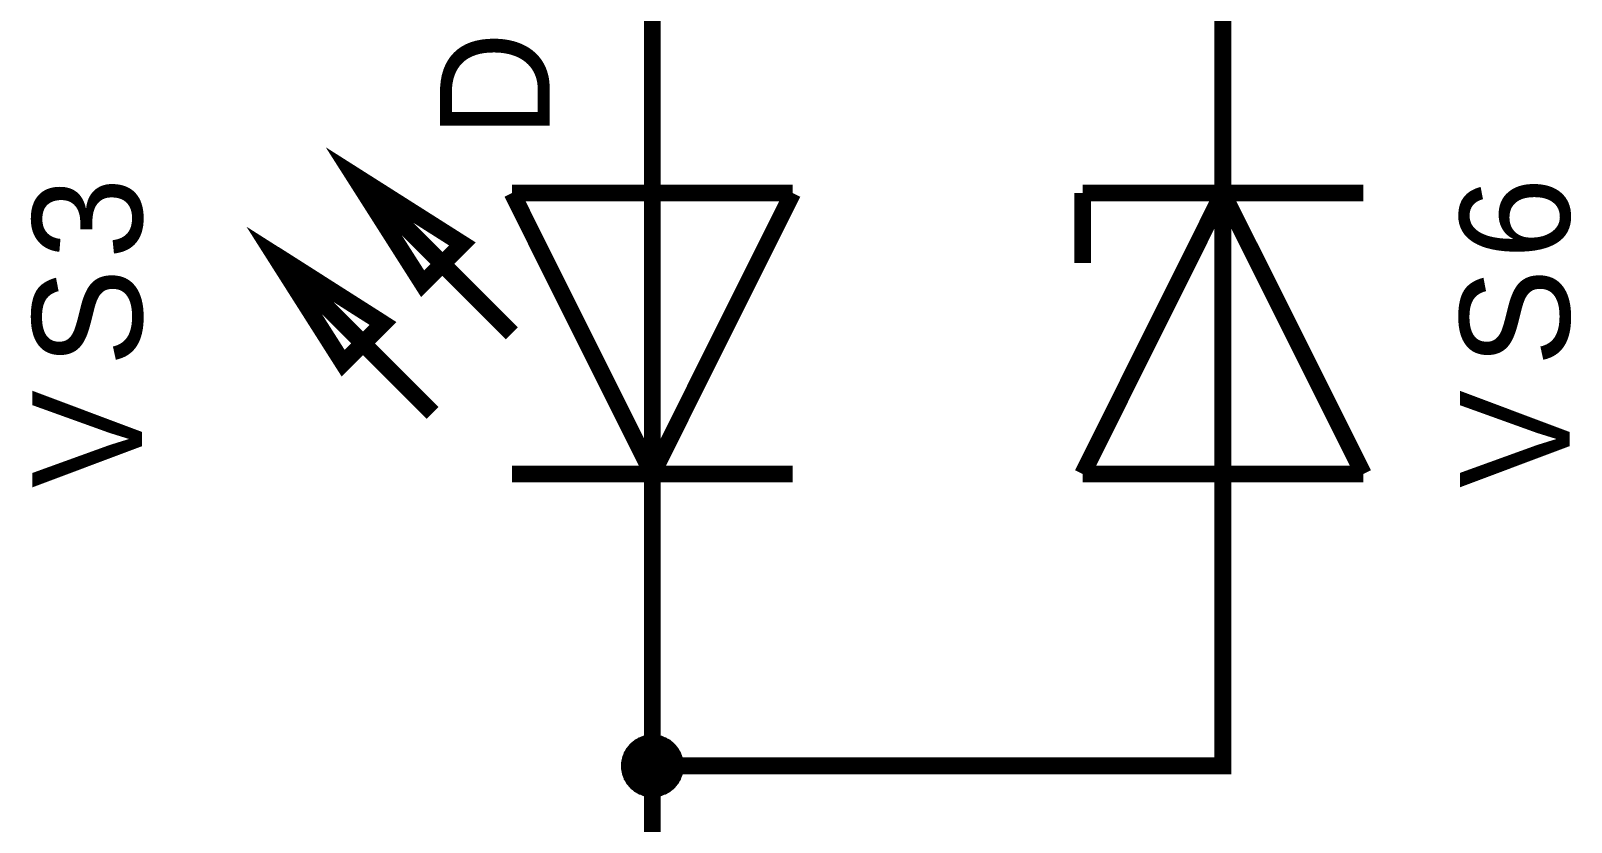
# Model space of a CAD drawing. Header units: millimetres. Extents: x 0 to 20.9, y 0 to 9.5.
# Drawn here: x 1.564 to 2.644, y 5.76 to 6.315 of the extents above; entities that cross this region are included whole.
import ezdxf

# ---------------------------------------------------------------- set-up
doc = ezdxf.new("R2010")
doc.units = ezdxf.units.MM
doc.header["$MEASUREMENT"] = 0
doc.layers.add('Sheet', color=255, linetype='Continuous')

msp = doc.modelspace()

# ---------------------------------------------------------------- linework, layer by layer
at = {"layer": 'Sheet'}
for points, const_width in [([(2.0001, 6.5063), (2.0001, 6.4), (2.0001, 6.3)], 0.0118), ([(2.4, 6.3), (2.4, 6.4)], 0.0118), ([(2.0001, 6.2015), (2.0001, 6.3)], 0.0118), ([(2.4, 6.2015), (2.4, 6.3)], 0.0118), ([(1.9016, 6.1031), (1.7903, 6.2144)], 0.0118), ([(1.8391, 6.1379), (1.7903, 6.2144)], 0.0118), ([(1.8669, 6.1658), (1.7903, 6.2144)], 0.0118), ([(1.9016, 6.2015), (2.0985, 6.2015)], 0.0118), ([(1.9017, 6.2015), (2.0001, 6.0045)], 0.0118), ([(2.0985, 6.2015), (2.0001, 6.0045)], 0.0118), ([(2.0001, 6.0045), (2.0001, 6.2015)], 0.0118), ([(2.4985, 6.2015), (2.3017, 6.2015)], 0.0118), ([(2.3017, 6.0045), (2.4, 6.2015)], 0.0118), ([(2.3017, 6.2015), (2.3017, 6.1523)], 0.0118), ([(2.4, 6.0045), (2.4, 6.2015)], 0.0118), ([(2.4, 6.2015), (2.4986, 6.0045)], 0.0118), ([(1.8112, 6.1101), (1.7347, 6.1588)], 0.0118), ([(1.846, 6.0474), (1.7347, 6.1587)], 0.0118), ([(1.7833, 6.0822), (1.7347, 6.1587)], 0.0118), ([(1.9017, 6.0045), (2.0985, 6.0045)], 0.0118), ([(2.0001, 6.0045), (2.0001, 5.9062)], 0.0118), ([(2.4986, 6.0045), (2.3017, 6.0045)], 0.0118), ([(2.4, 6.0045), (2.4, 5.9062)], 0.0118), ([(2.4, 5.9062), (2.4, 5.7999), (2.0001, 5.7999)], 0.0118), ([(2.0001, 5.9062), (2.0001, 5.7999), (2.0001, 5.6998)], 0.0118), ([(1.9801, 5.7999), (1.9801, 5.8009), (1.9801, 5.802), (1.9803, 5.803), (1.9805, 5.8038), (1.9807, 5.8049), (1.9809, 5.8059), (1.9813, 5.8068), (1.9817, 5.8076), (1.9819, 5.8086), (1.9826, 5.8095), (1.983, 5.8103), (1.9834, 5.8111), (1.984, 5.8118), (1.9847, 5.8126), (1.9853, 5.8134), (1.9859, 5.8141), (1.9865, 5.8147), (1.9874, 5.8153), (1.9882, 5.816), (1.9888, 5.8166), (1.9897, 5.817), (1.9905, 5.8174), (1.9913, 5.818), (1.9924, 5.8182), (1.9932, 5.8187), (1.9941, 5.8191), (1.9951, 5.8193), (1.9961, 5.8195), (1.997, 5.8197), (1.998, 5.8199), (1.9991, 5.8199), (2.0001, 5.8199)], 0.0039), ([(1.9801, 5.7999), (1.9801, 5.8009), (1.9801, 5.802), (1.9803, 5.803), (1.9805, 5.8038), (1.9807, 5.8049), (1.9809, 5.8059), (1.9813, 5.8068), (1.9817, 5.8076), (1.9819, 5.8086), (1.9826, 5.8095), (1.983, 5.8103), (1.9834, 5.8111), (1.984, 5.8118), (1.9847, 5.8126), (1.9853, 5.8134), (1.9859, 5.8141), (1.9865, 5.8147), (1.9874, 5.8153), (1.9882, 5.816), (1.9888, 5.8166), (1.9897, 5.817), (1.9905, 5.8174), (1.9913, 5.818), (1.9924, 5.8182), (1.9932, 5.8187), (1.9941, 5.8191), (1.9951, 5.8193), (1.9961, 5.8195), (1.997, 5.8197), (1.998, 5.8199), (1.9991, 5.8199), (2.0001, 5.8199)], 0.0039), ([(1.9801, 5.7999), (1.9801, 5.8009), (1.9801, 5.802), (1.9803, 5.803), (1.9805, 5.8038), (1.9807, 5.8049), (1.9809, 5.8059), (1.9813, 5.8068), (1.9817, 5.8076), (1.9819, 5.8086), (1.9826, 5.8095), (1.983, 5.8103), (1.9834, 5.8111), (1.984, 5.8118), (1.9847, 5.8126), (1.9853, 5.8134), (1.9859, 5.8141), (1.9865, 5.8147), (1.9874, 5.8153), (1.9882, 5.816), (1.9888, 5.8166), (1.9897, 5.817), (1.9905, 5.8174), (1.9913, 5.818), (1.9924, 5.8182), (1.9932, 5.8187), (1.9941, 5.8191), (1.9951, 5.8193), (1.9961, 5.8195), (1.997, 5.8197), (1.998, 5.8199), (1.9991, 5.8199), (2.0001, 5.8199)], 0.0039), ([(1.9801, 5.7999), (1.9801, 5.8009), (1.9801, 5.802), (1.9803, 5.803), (1.9805, 5.8038), (1.9807, 5.8049), (1.9809, 5.8059), (1.9813, 5.8068), (1.9817, 5.8076), (1.9819, 5.8086), (1.9826, 5.8095), (1.983, 5.8103), (1.9834, 5.8111), (1.984, 5.8118), (1.9847, 5.8126), (1.9853, 5.8134), (1.9859, 5.8141), (1.9865, 5.8147), (1.9874, 5.8153), (1.9882, 5.816), (1.9888, 5.8166), (1.9897, 5.817), (1.9905, 5.8174), (1.9913, 5.818), (1.9924, 5.8182), (1.9932, 5.8187), (1.9941, 5.8191), (1.9951, 5.8193), (1.9961, 5.8195), (1.997, 5.8197), (1.998, 5.8199), (1.9991, 5.8199), (2.0001, 5.8199)], 0.0039), ([(1.9801, 5.7999), (1.9801, 5.8009), (1.9801, 5.802), (1.9803, 5.803), (1.9805, 5.8038), (1.9807, 5.8049), (1.9809, 5.8059), (1.9813, 5.8068), (1.9817, 5.8076), (1.9819, 5.8086), (1.9826, 5.8095), (1.983, 5.8103), (1.9834, 5.8111), (1.984, 5.8118), (1.9847, 5.8126), (1.9853, 5.8134), (1.9859, 5.8141), (1.9865, 5.8147), (1.9874, 5.8153), (1.9882, 5.816), (1.9888, 5.8166), (1.9897, 5.817), (1.9905, 5.8174), (1.9913, 5.818), (1.9924, 5.8182), (1.9932, 5.8187), (1.9941, 5.8191), (1.9951, 5.8193), (1.9961, 5.8195), (1.997, 5.8197), (1.998, 5.8199), (1.9991, 5.8199), (2.0001, 5.8199)], 0.0039), ([(1.9801, 5.7999), (1.9801, 5.8009), (1.9801, 5.802), (1.9803, 5.803), (1.9805, 5.8038), (1.9807, 5.8049), (1.9809, 5.8059), (1.9813, 5.8068), (1.9817, 5.8076), (1.9819, 5.8086), (1.9826, 5.8095), (1.983, 5.8103), (1.9834, 5.8111), (1.984, 5.8118), (1.9847, 5.8126), (1.9853, 5.8134), (1.9859, 5.8141), (1.9865, 5.8147), (1.9874, 5.8153), (1.9882, 5.816), (1.9888, 5.8166), (1.9897, 5.817), (1.9905, 5.8174), (1.9913, 5.818), (1.9924, 5.8182), (1.9932, 5.8187), (1.9941, 5.8191), (1.9951, 5.8193), (1.9961, 5.8195), (1.997, 5.8197), (1.998, 5.8199), (1.9991, 5.8199), (2.0001, 5.8199)], 0.0039), ([(1.9801, 5.7999), (1.9801, 5.8009), (1.9801, 5.802), (1.9803, 5.803), (1.9805, 5.8038), (1.9807, 5.8049), (1.9809, 5.8059), (1.9813, 5.8068), (1.9817, 5.8076), (1.9819, 5.8086), (1.9826, 5.8095), (1.983, 5.8103), (1.9834, 5.8111), (1.984, 5.8118), (1.9847, 5.8126), (1.9853, 5.8134), (1.9859, 5.8141), (1.9865, 5.8147), (1.9874, 5.8153), (1.9882, 5.816), (1.9888, 5.8166), (1.9897, 5.817), (1.9905, 5.8174), (1.9913, 5.818), (1.9924, 5.8182), (1.9932, 5.8187), (1.9941, 5.8191), (1.9951, 5.8193), (1.9961, 5.8195), (1.997, 5.8197), (1.998, 5.8199), (1.9991, 5.8199), (2.0001, 5.8199)], 0.0039), ([(1.9801, 5.7999), (1.9801, 5.8009), (1.9801, 5.802), (1.9803, 5.803), (1.9805, 5.8038), (1.9807, 5.8049), (1.9809, 5.8059), (1.9813, 5.8068), (1.9817, 5.8076), (1.9819, 5.8086), (1.9826, 5.8095), (1.983, 5.8103), (1.9834, 5.8111), (1.984, 5.8118), (1.9847, 5.8126), (1.9853, 5.8134), (1.9859, 5.8141), (1.9865, 5.8147), (1.9874, 5.8153), (1.9882, 5.816), (1.9888, 5.8166), (1.9897, 5.817), (1.9905, 5.8174), (1.9913, 5.818), (1.9924, 5.8182), (1.9932, 5.8187), (1.9941, 5.8191), (1.9951, 5.8193), (1.9961, 5.8195), (1.997, 5.8197), (1.998, 5.8199), (1.9991, 5.8199), (2.0001, 5.8199)], 0.0039), ([(2.0001, 5.8199), (2.0001, 5.8199)], 0.0039), ([(2.0001, 5.8199), (2.0012, 5.8199), (2.0022, 5.8199), (2.0032, 5.8197), (2.0041, 5.8195), (2.0051, 5.8193), (2.0062, 5.8191), (2.007, 5.8187), (2.0078, 5.8182), (2.0089, 5.818), (2.0097, 5.8174), (2.0106, 5.817), (2.0114, 5.8166), (2.012, 5.816), (2.0129, 5.8153), (2.0137, 5.8147), (2.0143, 5.8141), (2.0149, 5.8134), (2.0156, 5.8126), (2.0162, 5.8118), (2.0168, 5.8111), (2.0172, 5.8103), (2.0177, 5.8095), (2.0183, 5.8086), (2.0185, 5.8076), (2.0189, 5.8068), (2.0193, 5.8059), (2.0195, 5.8049), (2.0197, 5.8038), (2.02, 5.803), (2.0202, 5.802), (2.0202, 5.8009), (2.0202, 5.7999)], 0.0039), ([(2.0001, 5.8199), (2.0001, 5.8199)], 0.0039), ([(2.0001, 5.8199), (2.0012, 5.8199), (2.0022, 5.8199), (2.0032, 5.8197), (2.0041, 5.8195), (2.0051, 5.8193), (2.0062, 5.8191), (2.007, 5.8187), (2.0078, 5.8182), (2.0089, 5.818), (2.0097, 5.8174), (2.0106, 5.817), (2.0114, 5.8166), (2.012, 5.816), (2.0129, 5.8153), (2.0137, 5.8147), (2.0143, 5.8141), (2.0149, 5.8134), (2.0156, 5.8126), (2.0162, 5.8118), (2.0168, 5.8111), (2.0172, 5.8103), (2.0177, 5.8095), (2.0183, 5.8086), (2.0185, 5.8076), (2.0189, 5.8068), (2.0193, 5.8059), (2.0195, 5.8049), (2.0197, 5.8038), (2.02, 5.803), (2.0202, 5.802), (2.0202, 5.8009), (2.0202, 5.7999)], 0.0039), ([(2.0001, 5.8199), (2.0001, 5.8199)], 0.0039), ([(2.0001, 5.8199), (2.0012, 5.8199), (2.0022, 5.8199), (2.0032, 5.8197), (2.0041, 5.8195), (2.0051, 5.8193), (2.0062, 5.8191), (2.007, 5.8187), (2.0078, 5.8182), (2.0089, 5.818), (2.0097, 5.8174), (2.0106, 5.817), (2.0114, 5.8166), (2.012, 5.816), (2.0129, 5.8153), (2.0137, 5.8147), (2.0143, 5.8141), (2.0149, 5.8134), (2.0156, 5.8126), (2.0162, 5.8118), (2.0168, 5.8111), (2.0172, 5.8103), (2.0177, 5.8095), (2.0183, 5.8086), (2.0185, 5.8076), (2.0189, 5.8068), (2.0193, 5.8059), (2.0195, 5.8049), (2.0197, 5.8038), (2.02, 5.803), (2.0202, 5.802), (2.0202, 5.8009), (2.0202, 5.7999)], 0.0039), ([(2.0001, 5.8199), (2.0001, 5.8199)], 0.0039), ([(2.0001, 5.8199), (2.0012, 5.8199), (2.0022, 5.8199), (2.0032, 5.8197), (2.0041, 5.8195), (2.0051, 5.8193), (2.0062, 5.8191), (2.007, 5.8187), (2.0078, 5.8182), (2.0089, 5.818), (2.0097, 5.8174), (2.0106, 5.817), (2.0114, 5.8166), (2.012, 5.816), (2.0129, 5.8153), (2.0137, 5.8147), (2.0143, 5.8141), (2.0149, 5.8134), (2.0156, 5.8126), (2.0162, 5.8118), (2.0168, 5.8111), (2.0172, 5.8103), (2.0177, 5.8095), (2.0183, 5.8086), (2.0185, 5.8076), (2.0189, 5.8068), (2.0193, 5.8059), (2.0195, 5.8049), (2.0197, 5.8038), (2.02, 5.803), (2.0202, 5.802), (2.0202, 5.8009), (2.0202, 5.7999)], 0.0039), ([(2.0001, 5.8199), (2.0001, 5.8199)], 0.0039), ([(2.0001, 5.8199), (2.0012, 5.8199), (2.0022, 5.8199), (2.0032, 5.8197), (2.0041, 5.8195), (2.0051, 5.8193), (2.0062, 5.8191), (2.007, 5.8187), (2.0078, 5.8182), (2.0089, 5.818), (2.0097, 5.8174), (2.0106, 5.817), (2.0114, 5.8166), (2.012, 5.816), (2.0129, 5.8153), (2.0137, 5.8147), (2.0143, 5.8141), (2.0149, 5.8134), (2.0156, 5.8126), (2.0162, 5.8118), (2.0168, 5.8111), (2.0172, 5.8103), (2.0177, 5.8095), (2.0183, 5.8086), (2.0185, 5.8076), (2.0189, 5.8068), (2.0193, 5.8059), (2.0195, 5.8049), (2.0197, 5.8038), (2.02, 5.803), (2.0202, 5.802), (2.0202, 5.8009), (2.0202, 5.7999)], 0.0039), ([(2.0001, 5.8199), (2.0001, 5.8199)], 0.0039), ([(2.0001, 5.8199), (2.0012, 5.8199), (2.0022, 5.8199), (2.0032, 5.8197), (2.0041, 5.8195), (2.0051, 5.8193), (2.0062, 5.8191), (2.007, 5.8187), (2.0078, 5.8182), (2.0089, 5.818), (2.0097, 5.8174), (2.0106, 5.817), (2.0114, 5.8166), (2.012, 5.816), (2.0129, 5.8153), (2.0137, 5.8147), (2.0143, 5.8141), (2.0149, 5.8134), (2.0156, 5.8126), (2.0162, 5.8118), (2.0168, 5.8111), (2.0172, 5.8103), (2.0177, 5.8095), (2.0183, 5.8086), (2.0185, 5.8076), (2.0189, 5.8068), (2.0193, 5.8059), (2.0195, 5.8049), (2.0197, 5.8038), (2.02, 5.803), (2.0202, 5.802), (2.0202, 5.8009), (2.0202, 5.7999)], 0.0039), ([(2.0001, 5.8199), (2.0001, 5.8199)], 0.0039), ([(2.0001, 5.8199), (2.0012, 5.8199), (2.0022, 5.8199), (2.0032, 5.8197), (2.0041, 5.8195), (2.0051, 5.8193), (2.0062, 5.8191), (2.007, 5.8187), (2.0078, 5.8182), (2.0089, 5.818), (2.0097, 5.8174), (2.0106, 5.817), (2.0114, 5.8166), (2.012, 5.816), (2.0129, 5.8153), (2.0137, 5.8147), (2.0143, 5.8141), (2.0149, 5.8134), (2.0156, 5.8126), (2.0162, 5.8118), (2.0168, 5.8111), (2.0172, 5.8103), (2.0177, 5.8095), (2.0183, 5.8086), (2.0185, 5.8076), (2.0189, 5.8068), (2.0193, 5.8059), (2.0195, 5.8049), (2.0197, 5.8038), (2.02, 5.803), (2.0202, 5.802), (2.0202, 5.8009), (2.0202, 5.7999)], 0.0039), ([(2.0001, 5.8199), (2.0001, 5.8199)], 0.0039), ([(2.0001, 5.8199), (2.0012, 5.8199), (2.0022, 5.8199), (2.0032, 5.8197), (2.0041, 5.8195), (2.0051, 5.8193), (2.0062, 5.8191), (2.007, 5.8187), (2.0078, 5.8182), (2.0089, 5.818), (2.0097, 5.8174), (2.0106, 5.817), (2.0114, 5.8166), (2.012, 5.816), (2.0129, 5.8153), (2.0137, 5.8147), (2.0143, 5.8141), (2.0149, 5.8134), (2.0156, 5.8126), (2.0162, 5.8118), (2.0168, 5.8111), (2.0172, 5.8103), (2.0177, 5.8095), (2.0183, 5.8086), (2.0185, 5.8076), (2.0189, 5.8068), (2.0193, 5.8059), (2.0195, 5.8049), (2.0197, 5.8038), (2.02, 5.803), (2.0202, 5.802), (2.0202, 5.8009), (2.0202, 5.7999)], 0.0039), ([(2.0001, 5.7798), (1.9991, 5.7798), (1.998, 5.7798), (1.997, 5.78), (1.9961, 5.7802), (1.9951, 5.7804), (1.9941, 5.7807), (1.9932, 5.7811), (1.9924, 5.7815), (1.9913, 5.7817), (1.9905, 5.7823), (1.9897, 5.7827), (1.9888, 5.7832), (1.9882, 5.7838), (1.9874, 5.7844), (1.9865, 5.785), (1.9859, 5.7857), (1.9853, 5.7863), (1.9847, 5.7871), (1.984, 5.788), (1.9834, 5.7886), (1.983, 5.7894), (1.9826, 5.7903), (1.9819, 5.7911), (1.9817, 5.7921), (1.9813, 5.793), (1.9809, 5.7938), (1.9807, 5.7949), (1.9805, 5.7959), (1.9803, 5.7967), (1.9801, 5.7978), (1.9801, 5.7988), (1.9801, 5.7999)], 0.0039), ([(1.9801, 5.7999), (1.9801, 5.7999)], 0.0039), ([(2.0001, 5.7798), (1.9991, 5.7798), (1.998, 5.7798), (1.997, 5.78), (1.9961, 5.7802), (1.9951, 5.7804), (1.9941, 5.7807), (1.9932, 5.7811), (1.9924, 5.7815), (1.9913, 5.7817), (1.9905, 5.7823), (1.9897, 5.7827), (1.9888, 5.7832), (1.9882, 5.7838), (1.9874, 5.7844), (1.9865, 5.785), (1.9859, 5.7857), (1.9853, 5.7863), (1.9847, 5.7871), (1.984, 5.788), (1.9834, 5.7886), (1.983, 5.7894), (1.9826, 5.7903), (1.9819, 5.7911), (1.9817, 5.7921), (1.9813, 5.793), (1.9809, 5.7938), (1.9807, 5.7949), (1.9805, 5.7959), (1.9803, 5.7967), (1.9801, 5.7978), (1.9801, 5.7988), (1.9801, 5.7999)], 0.0039), ([(1.9801, 5.7999), (1.9801, 5.7999)], 0.0039), ([(2.0001, 5.7798), (1.9991, 5.7798), (1.998, 5.7798), (1.997, 5.78), (1.9961, 5.7802), (1.9951, 5.7804), (1.9941, 5.7807), (1.9932, 5.7811), (1.9924, 5.7815), (1.9913, 5.7817), (1.9905, 5.7823), (1.9897, 5.7827), (1.9888, 5.7832), (1.9882, 5.7838), (1.9874, 5.7844), (1.9865, 5.785), (1.9859, 5.7857), (1.9853, 5.7863), (1.9847, 5.7871), (1.984, 5.788), (1.9834, 5.7886), (1.983, 5.7894), (1.9826, 5.7903), (1.9819, 5.7911), (1.9817, 5.7921), (1.9813, 5.793), (1.9809, 5.7938), (1.9807, 5.7949), (1.9805, 5.7959), (1.9803, 5.7967), (1.9801, 5.7978), (1.9801, 5.7988), (1.9801, 5.7999)], 0.0039), ([(1.9801, 5.7999), (1.9801, 5.7999)], 0.0039), ([(2.0001, 5.7798), (1.9991, 5.7798), (1.998, 5.7798), (1.997, 5.78), (1.9961, 5.7802), (1.9951, 5.7804), (1.9941, 5.7807), (1.9932, 5.7811), (1.9924, 5.7815), (1.9913, 5.7817), (1.9905, 5.7823), (1.9897, 5.7827), (1.9888, 5.7832), (1.9882, 5.7838), (1.9874, 5.7844), (1.9865, 5.785), (1.9859, 5.7857), (1.9853, 5.7863), (1.9847, 5.7871), (1.984, 5.788), (1.9834, 5.7886), (1.983, 5.7894), (1.9826, 5.7903), (1.9819, 5.7911), (1.9817, 5.7921), (1.9813, 5.793), (1.9809, 5.7938), (1.9807, 5.7949), (1.9805, 5.7959), (1.9803, 5.7967), (1.9801, 5.7978), (1.9801, 5.7988), (1.9801, 5.7999)], 0.0039), ([(1.9801, 5.7999), (1.9801, 5.7999)], 0.0039), ([(2.0001, 5.7798), (1.9991, 5.7798), (1.998, 5.7798), (1.997, 5.78), (1.9961, 5.7802), (1.9951, 5.7804), (1.9941, 5.7807), (1.9932, 5.7811), (1.9924, 5.7815), (1.9913, 5.7817), (1.9905, 5.7823), (1.9897, 5.7827), (1.9888, 5.7832), (1.9882, 5.7838), (1.9874, 5.7844), (1.9865, 5.785), (1.9859, 5.7857), (1.9853, 5.7863), (1.9847, 5.7871), (1.984, 5.788), (1.9834, 5.7886), (1.983, 5.7894), (1.9826, 5.7903), (1.9819, 5.7911), (1.9817, 5.7921), (1.9813, 5.793), (1.9809, 5.7938), (1.9807, 5.7949), (1.9805, 5.7959), (1.9803, 5.7967), (1.9801, 5.7978), (1.9801, 5.7988), (1.9801, 5.7999)], 0.0039), ([(1.9801, 5.7999), (1.9801, 5.7999)], 0.0039), ([(2.0001, 5.7798), (1.9991, 5.7798), (1.998, 5.7798), (1.997, 5.78), (1.9961, 5.7802), (1.9951, 5.7804), (1.9941, 5.7807), (1.9932, 5.7811), (1.9924, 5.7815), (1.9913, 5.7817), (1.9905, 5.7823), (1.9897, 5.7827), (1.9888, 5.7832), (1.9882, 5.7838), (1.9874, 5.7844), (1.9865, 5.785), (1.9859, 5.7857), (1.9853, 5.7863), (1.9847, 5.7871), (1.984, 5.788), (1.9834, 5.7886), (1.983, 5.7894), (1.9826, 5.7903), (1.9819, 5.7911), (1.9817, 5.7921), (1.9813, 5.793), (1.9809, 5.7938), (1.9807, 5.7949), (1.9805, 5.7959), (1.9803, 5.7967), (1.9801, 5.7978), (1.9801, 5.7988), (1.9801, 5.7999)], 0.0039), ([(1.9801, 5.7999), (1.9801, 5.7999)], 0.0039), ([(2.0001, 5.7798), (1.9991, 5.7798), (1.998, 5.7798), (1.997, 5.78), (1.9961, 5.7802), (1.9951, 5.7804), (1.9941, 5.7807), (1.9932, 5.7811), (1.9924, 5.7815), (1.9913, 5.7817), (1.9905, 5.7823), (1.9897, 5.7827), (1.9888, 5.7832), (1.9882, 5.7838), (1.9874, 5.7844), (1.9865, 5.785), (1.9859, 5.7857), (1.9853, 5.7863), (1.9847, 5.7871), (1.984, 5.788), (1.9834, 5.7886), (1.983, 5.7894), (1.9826, 5.7903), (1.9819, 5.7911), (1.9817, 5.7921), (1.9813, 5.793), (1.9809, 5.7938), (1.9807, 5.7949), (1.9805, 5.7959), (1.9803, 5.7967), (1.9801, 5.7978), (1.9801, 5.7988), (1.9801, 5.7999)], 0.0039), ([(1.9801, 5.7999), (1.9801, 5.7999)], 0.0039), ([(2.0001, 5.7798), (1.9991, 5.7798), (1.998, 5.7798), (1.997, 5.78), (1.9961, 5.7802), (1.9951, 5.7804), (1.9941, 5.7807), (1.9932, 5.7811), (1.9924, 5.7815), (1.9913, 5.7817), (1.9905, 5.7823), (1.9897, 5.7827), (1.9888, 5.7832), (1.9882, 5.7838), (1.9874, 5.7844), (1.9865, 5.785), (1.9859, 5.7857), (1.9853, 5.7863), (1.9847, 5.7871), (1.984, 5.788), (1.9834, 5.7886), (1.983, 5.7894), (1.9826, 5.7903), (1.9819, 5.7911), (1.9817, 5.7921), (1.9813, 5.793), (1.9809, 5.7938), (1.9807, 5.7949), (1.9805, 5.7959), (1.9803, 5.7967), (1.9801, 5.7978), (1.9801, 5.7988), (1.9801, 5.7999)], 0.0039), ([(1.9801, 5.7999), (1.9801, 5.7999)], 0.0039), ([(2.0202, 5.7999), (2.0202, 5.7988), (2.0202, 5.7978), (2.02, 5.7967), (2.0197, 5.7959), (2.0195, 5.7949), (2.0193, 5.7938), (2.0189, 5.793), (2.0185, 5.7921), (2.0183, 5.7911), (2.0177, 5.7903), (2.0172, 5.7894), (2.0168, 5.7886), (2.0162, 5.788), (2.0156, 5.7871), (2.0149, 5.7863), (2.0143, 5.7857), (2.0137, 5.785), (2.0129, 5.7844), (2.012, 5.7838), (2.0114, 5.7832), (2.0106, 5.7827), (2.0097, 5.7823), (2.0089, 5.7817), (2.0078, 5.7815), (2.007, 5.7811), (2.0062, 5.7807), (2.0051, 5.7804), (2.0041, 5.7802), (2.0032, 5.78), (2.0022, 5.7798), (2.0012, 5.7798), (2.0001, 5.7798)], 0.0039), ([(2.0202, 5.7999), (2.0202, 5.7988), (2.0202, 5.7978), (2.02, 5.7967), (2.0197, 5.7959), (2.0195, 5.7949), (2.0193, 5.7938), (2.0189, 5.793), (2.0185, 5.7921), (2.0183, 5.7911), (2.0177, 5.7903), (2.0172, 5.7894), (2.0168, 5.7886), (2.0162, 5.788), (2.0156, 5.7871), (2.0149, 5.7863), (2.0143, 5.7857), (2.0137, 5.785), (2.0129, 5.7844), (2.012, 5.7838), (2.0114, 5.7832), (2.0106, 5.7827), (2.0097, 5.7823), (2.0089, 5.7817), (2.0078, 5.7815), (2.007, 5.7811), (2.0062, 5.7807), (2.0051, 5.7804), (2.0041, 5.7802), (2.0032, 5.78), (2.0022, 5.7798), (2.0012, 5.7798), (2.0001, 5.7798)], 0.0039), ([(2.0202, 5.7999), (2.0202, 5.7988), (2.0202, 5.7978), (2.02, 5.7967), (2.0197, 5.7959), (2.0195, 5.7949), (2.0193, 5.7938), (2.0189, 5.793), (2.0185, 5.7921), (2.0183, 5.7911), (2.0177, 5.7903), (2.0172, 5.7894), (2.0168, 5.7886), (2.0162, 5.788), (2.0156, 5.7871), (2.0149, 5.7863), (2.0143, 5.7857), (2.0137, 5.785), (2.0129, 5.7844), (2.012, 5.7838), (2.0114, 5.7832), (2.0106, 5.7827), (2.0097, 5.7823), (2.0089, 5.7817), (2.0078, 5.7815), (2.007, 5.7811), (2.0062, 5.7807), (2.0051, 5.7804), (2.0041, 5.7802), (2.0032, 5.78), (2.0022, 5.7798), (2.0012, 5.7798), (2.0001, 5.7798)], 0.0039), ([(2.0202, 5.7999), (2.0202, 5.7988), (2.0202, 5.7978), (2.02, 5.7967), (2.0197, 5.7959), (2.0195, 5.7949), (2.0193, 5.7938), (2.0189, 5.793), (2.0185, 5.7921), (2.0183, 5.7911), (2.0177, 5.7903), (2.0172, 5.7894), (2.0168, 5.7886), (2.0162, 5.788), (2.0156, 5.7871), (2.0149, 5.7863), (2.0143, 5.7857), (2.0137, 5.785), (2.0129, 5.7844), (2.012, 5.7838), (2.0114, 5.7832), (2.0106, 5.7827), (2.0097, 5.7823), (2.0089, 5.7817), (2.0078, 5.7815), (2.007, 5.7811), (2.0062, 5.7807), (2.0051, 5.7804), (2.0041, 5.7802), (2.0032, 5.78), (2.0022, 5.7798), (2.0012, 5.7798), (2.0001, 5.7798)], 0.0039), ([(2.0202, 5.7999), (2.0202, 5.7988), (2.0202, 5.7978), (2.02, 5.7967), (2.0197, 5.7959), (2.0195, 5.7949), (2.0193, 5.7938), (2.0189, 5.793), (2.0185, 5.7921), (2.0183, 5.7911), (2.0177, 5.7903), (2.0172, 5.7894), (2.0168, 5.7886), (2.0162, 5.788), (2.0156, 5.7871), (2.0149, 5.7863), (2.0143, 5.7857), (2.0137, 5.785), (2.0129, 5.7844), (2.012, 5.7838), (2.0114, 5.7832), (2.0106, 5.7827), (2.0097, 5.7823), (2.0089, 5.7817), (2.0078, 5.7815), (2.007, 5.7811), (2.0062, 5.7807), (2.0051, 5.7804), (2.0041, 5.7802), (2.0032, 5.78), (2.0022, 5.7798), (2.0012, 5.7798), (2.0001, 5.7798)], 0.0039), ([(2.0202, 5.7999), (2.0202, 5.7988), (2.0202, 5.7978), (2.02, 5.7967), (2.0197, 5.7959), (2.0195, 5.7949), (2.0193, 5.7938), (2.0189, 5.793), (2.0185, 5.7921), (2.0183, 5.7911), (2.0177, 5.7903), (2.0172, 5.7894), (2.0168, 5.7886), (2.0162, 5.788), (2.0156, 5.7871), (2.0149, 5.7863), (2.0143, 5.7857), (2.0137, 5.785), (2.0129, 5.7844), (2.012, 5.7838), (2.0114, 5.7832), (2.0106, 5.7827), (2.0097, 5.7823), (2.0089, 5.7817), (2.0078, 5.7815), (2.007, 5.7811), (2.0062, 5.7807), (2.0051, 5.7804), (2.0041, 5.7802), (2.0032, 5.78), (2.0022, 5.7798), (2.0012, 5.7798), (2.0001, 5.7798)], 0.0039), ([(2.0202, 5.7999), (2.0202, 5.7988), (2.0202, 5.7978), (2.02, 5.7967), (2.0197, 5.7959), (2.0195, 5.7949), (2.0193, 5.7938), (2.0189, 5.793), (2.0185, 5.7921), (2.0183, 5.7911), (2.0177, 5.7903), (2.0172, 5.7894), (2.0168, 5.7886), (2.0162, 5.788), (2.0156, 5.7871), (2.0149, 5.7863), (2.0143, 5.7857), (2.0137, 5.785), (2.0129, 5.7844), (2.012, 5.7838), (2.0114, 5.7832), (2.0106, 5.7827), (2.0097, 5.7823), (2.0089, 5.7817), (2.0078, 5.7815), (2.007, 5.7811), (2.0062, 5.7807), (2.0051, 5.7804), (2.0041, 5.7802), (2.0032, 5.78), (2.0022, 5.7798), (2.0012, 5.7798), (2.0001, 5.7798)], 0.0039), ([(2.0202, 5.7999), (2.0202, 5.7988), (2.0202, 5.7978), (2.02, 5.7967), (2.0197, 5.7959), (2.0195, 5.7949), (2.0193, 5.7938), (2.0189, 5.793), (2.0185, 5.7921), (2.0183, 5.7911), (2.0177, 5.7903), (2.0172, 5.7894), (2.0168, 5.7886), (2.0162, 5.788), (2.0156, 5.7871), (2.0149, 5.7863), (2.0143, 5.7857), (2.0137, 5.785), (2.0129, 5.7844), (2.012, 5.7838), (2.0114, 5.7832), (2.0106, 5.7827), (2.0097, 5.7823), (2.0089, 5.7817), (2.0078, 5.7815), (2.007, 5.7811), (2.0062, 5.7807), (2.0051, 5.7804), (2.0041, 5.7802), (2.0032, 5.78), (2.0022, 5.7798), (2.0012, 5.7798), (2.0001, 5.7798)], 0.0039), ([(2.0202, 5.7999), (2.0202, 5.7999), (2.0202, 5.7999), (2.0202, 5.7999), (2.0202, 5.7999), (2.0202, 5.7999), (2.0202, 5.7999), (2.0202, 5.7999), (2.0202, 5.7999), (2.0202, 5.7999), (2.0202, 5.7999), (2.0202, 5.7999), (2.0202, 5.7999), (2.0202, 5.7999), (2.0202, 5.7999), (2.0202, 5.7999), (2.0202, 5.7999), (2.0202, 5.7999), (2.0202, 5.7999), (2.0202, 5.7999), (2.0202, 5.7999), (2.0202, 5.7999), (2.0202, 5.7999), (2.0202, 5.7999), (2.0202, 5.7999), (2.0202, 5.7999), (2.0202, 5.7999), (2.0202, 5.7999), (2.0202, 5.7999), (2.0202, 5.7999), (2.0202, 5.7999), (2.0202, 5.7999), (2.0202, 5.7999)], 0.0039), ([(2.0202, 5.7999), (2.0202, 5.7999)], 0.0039), ([(2.0202, 5.7999), (2.0202, 5.7999), (2.0202, 5.7999), (2.0202, 5.7999), (2.0202, 5.7999), (2.0202, 5.7999), (2.0202, 5.7999), (2.0202, 5.7999), (2.0202, 5.7999), (2.0202, 5.7999), (2.0202, 5.7999), (2.0202, 5.7999), (2.0202, 5.7999), (2.0202, 5.7999), (2.0202, 5.7999), (2.0202, 5.7999), (2.0202, 5.7999), (2.0202, 5.7999), (2.0202, 5.7999), (2.0202, 5.7999), (2.0202, 5.7999), (2.0202, 5.7999), (2.0202, 5.7999), (2.0202, 5.7999), (2.0202, 5.7999), (2.0202, 5.7999), (2.0202, 5.7999), (2.0202, 5.7999), (2.0202, 5.7999), (2.0202, 5.7999), (2.0202, 5.7999), (2.0202, 5.7999), (2.0202, 5.7999)], 0.0039), ([(2.0202, 5.7999), (2.0202, 5.7999)], 0.0039), ([(2.0202, 5.7999), (2.0202, 5.7999), (2.0202, 5.7999), (2.0202, 5.7999), (2.0202, 5.7999), (2.0202, 5.7999), (2.0202, 5.7999), (2.0202, 5.7999), (2.0202, 5.7999), (2.0202, 5.7999), (2.0202, 5.7999), (2.0202, 5.7999), (2.0202, 5.7999), (2.0202, 5.7999), (2.0202, 5.7999), (2.0202, 5.7999), (2.0202, 5.7999), (2.0202, 5.7999), (2.0202, 5.7999), (2.0202, 5.7999), (2.0202, 5.7999), (2.0202, 5.7999), (2.0202, 5.7999), (2.0202, 5.7999), (2.0202, 5.7999), (2.0202, 5.7999), (2.0202, 5.7999), (2.0202, 5.7999), (2.0202, 5.7999), (2.0202, 5.7999), (2.0202, 5.7999), (2.0202, 5.7999), (2.0202, 5.7999)], 0.0039), ([(2.0202, 5.7999), (2.0202, 5.7999)], 0.0039), ([(2.0202, 5.7999), (2.0202, 5.7999), (2.0202, 5.7999), (2.0202, 5.7999), (2.0202, 5.7999), (2.0202, 5.7999), (2.0202, 5.7999), (2.0202, 5.7999), (2.0202, 5.7999), (2.0202, 5.7999), (2.0202, 5.7999), (2.0202, 5.7999), (2.0202, 5.7999), (2.0202, 5.7999), (2.0202, 5.7999), (2.0202, 5.7999), (2.0202, 5.7999), (2.0202, 5.7999), (2.0202, 5.7999), (2.0202, 5.7999), (2.0202, 5.7999), (2.0202, 5.7999), (2.0202, 5.7999), (2.0202, 5.7999), (2.0202, 5.7999), (2.0202, 5.7999), (2.0202, 5.7999), (2.0202, 5.7999), (2.0202, 5.7999), (2.0202, 5.7999), (2.0202, 5.7999), (2.0202, 5.7999), (2.0202, 5.7999)], 0.0039), ([(2.0202, 5.7999), (2.0202, 5.7999)], 0.0039), ([(2.0202, 5.7999), (2.0202, 5.7999), (2.0202, 5.7999), (2.0202, 5.7999), (2.0202, 5.7999), (2.0202, 5.7999), (2.0202, 5.7999), (2.0202, 5.7999), (2.0202, 5.7999), (2.0202, 5.7999), (2.0202, 5.7999), (2.0202, 5.7999), (2.0202, 5.7999), (2.0202, 5.7999), (2.0202, 5.7999), (2.0202, 5.7999), (2.0202, 5.7999), (2.0202, 5.7999), (2.0202, 5.7999), (2.0202, 5.7999), (2.0202, 5.7999), (2.0202, 5.7999), (2.0202, 5.7999), (2.0202, 5.7999), (2.0202, 5.7999), (2.0202, 5.7999), (2.0202, 5.7999), (2.0202, 5.7999), (2.0202, 5.7999), (2.0202, 5.7999), (2.0202, 5.7999), (2.0202, 5.7999), (2.0202, 5.7999)], 0.0039), ([(2.0202, 5.7999), (2.0202, 5.7999)], 0.0039), ([(2.0202, 5.7999), (2.0202, 5.7999), (2.0202, 5.7999), (2.0202, 5.7999), (2.0202, 5.7999), (2.0202, 5.7999), (2.0202, 5.7999), (2.0202, 5.7999), (2.0202, 5.7999), (2.0202, 5.7999), (2.0202, 5.7999), (2.0202, 5.7999), (2.0202, 5.7999), (2.0202, 5.7999), (2.0202, 5.7999), (2.0202, 5.7999), (2.0202, 5.7999), (2.0202, 5.7999), (2.0202, 5.7999), (2.0202, 5.7999), (2.0202, 5.7999), (2.0202, 5.7999), (2.0202, 5.7999), (2.0202, 5.7999), (2.0202, 5.7999), (2.0202, 5.7999), (2.0202, 5.7999), (2.0202, 5.7999), (2.0202, 5.7999), (2.0202, 5.7999), (2.0202, 5.7999), (2.0202, 5.7999), (2.0202, 5.7999)], 0.0039), ([(2.0202, 5.7999), (2.0202, 5.7999)], 0.0039), ([(2.0202, 5.7999), (2.0202, 5.7999), (2.0202, 5.7999), (2.0202, 5.7999), (2.0202, 5.7999), (2.0202, 5.7999), (2.0202, 5.7999), (2.0202, 5.7999), (2.0202, 5.7999), (2.0202, 5.7999), (2.0202, 5.7999), (2.0202, 5.7999), (2.0202, 5.7999), (2.0202, 5.7999), (2.0202, 5.7999), (2.0202, 5.7999), (2.0202, 5.7999), (2.0202, 5.7999), (2.0202, 5.7999), (2.0202, 5.7999), (2.0202, 5.7999), (2.0202, 5.7999), (2.0202, 5.7999), (2.0202, 5.7999), (2.0202, 5.7999), (2.0202, 5.7999), (2.0202, 5.7999), (2.0202, 5.7999), (2.0202, 5.7999), (2.0202, 5.7999), (2.0202, 5.7999), (2.0202, 5.7999), (2.0202, 5.7999)], 0.0039), ([(2.0202, 5.7999), (2.0202, 5.7999)], 0.0039), ([(2.0202, 5.7999), (2.0202, 5.7999), (2.0202, 5.7999), (2.0202, 5.7999), (2.0202, 5.7999), (2.0202, 5.7999), (2.0202, 5.7999), (2.0202, 5.7999), (2.0202, 5.7999), (2.0202, 5.7999), (2.0202, 5.7999), (2.0202, 5.7999), (2.0202, 5.7999), (2.0202, 5.7999), (2.0202, 5.7999), (2.0202, 5.7999), (2.0202, 5.7999), (2.0202, 5.7999), (2.0202, 5.7999), (2.0202, 5.7999), (2.0202, 5.7999), (2.0202, 5.7999), (2.0202, 5.7999), (2.0202, 5.7999), (2.0202, 5.7999), (2.0202, 5.7999), (2.0202, 5.7999), (2.0202, 5.7999), (2.0202, 5.7999), (2.0202, 5.7999), (2.0202, 5.7999), (2.0202, 5.7999), (2.0202, 5.7999)], 0.0039), ([(2.0202, 5.7999), (2.0202, 5.7999)], 0.0039)]:
    msp.add_lwpolyline(points, dxfattribs=dict(at, const_width=const_width))
for points, const_width in [([(1.7903, 6.2144), (1.839, 6.1379), (1.8669, 6.1658), (1.7903, 6.2144)], 0.0118), ([(1.7903, 6.2144), (1.839, 6.1379), (1.8669, 6.1658), (1.7903, 6.2144)], 0.0039), ([(1.7347, 6.1587), (1.7833, 6.0822), (1.8113, 6.11), (1.7347, 6.1587)], 0.0118), ([(1.7347, 6.1588), (1.7833, 6.0822), (1.8112, 6.1101), (1.7347, 6.1588)], 0.0039)]:
    msp.add_lwpolyline(points, close=True, dxfattribs=dict(at, const_width=const_width))
at = {"layer": 'Sheet', "const_width": 0.02}
msp.add_lwpolyline([(1.99, 5.8, 1), (2.01, 5.8, 1)], format="xyb", close=True, dxfattribs=at)

# ---------------------------------------------------------------- texts
at = {"layer": 'Sheet'}
for s, p in [('D', (1.9281, 6.2403)), ('3', (1.6424, 6.1551)), ('6', (2.6431, 6.1551)), ('S', (1.6424, 6.0799)), ('S', (2.6431, 6.0799)), ('V', (1.6424, 5.9947)), ('V', (2.6431, 5.9947))]:
    msp.add_text(s, height=0.0769, rotation=90, dxfattribs=at).set_placement(p)

doc.saveas('drawing.dxf')
